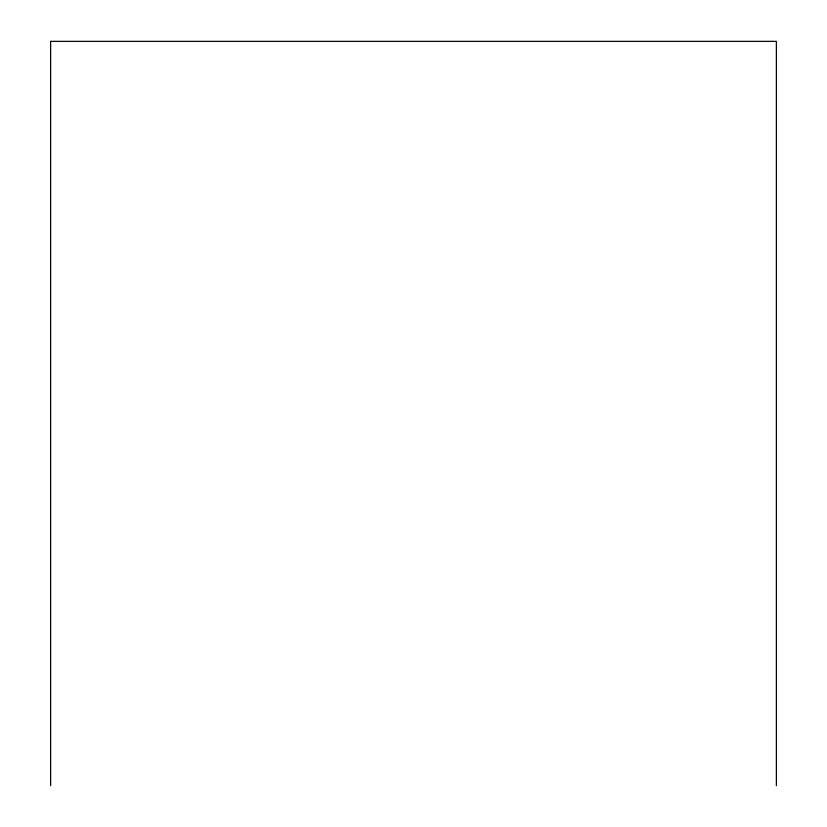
<?xml version="1.0" encoding="UTF-8"?>
<svg xmlns="http://www.w3.org/2000/svg" width="827" height="827" viewBox="0 0 827 827"><rect width="100%" height="100%" fill="white"/><g stroke="black" fill="none" stroke-linecap="round" stroke-linejoin="round"><path stroke-width="1.24" d="M776.377 785.65L776.377 41.35L50.623 41.35L50.623 785.65"/></g></svg>
